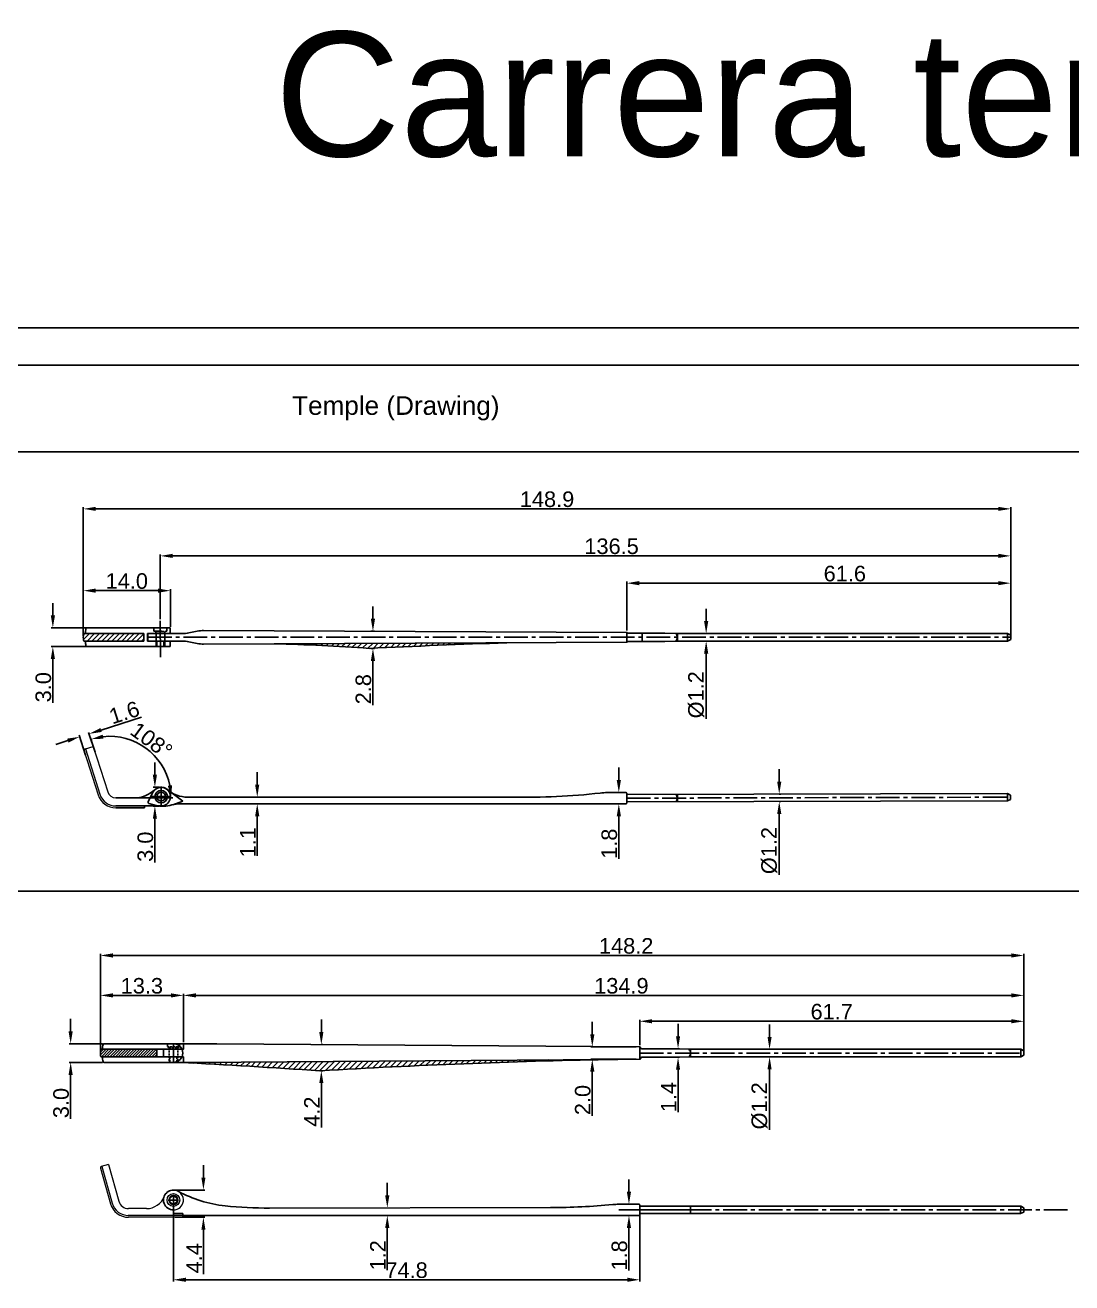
# Model space of a CAD drawing. Header units: millimetres. Extents: x 7018 to 13530, y 4187 to 5692.
# Drawn here: x 11785.6 to 11953.6, y 5095.6 to 5297.5 of the extents above; entities that cross this region are included whole.
import ezdxf

# ---------------------------------------------------------------- set-up
doc = ezdxf.new("R2010")
doc.units = ezdxf.units.MM
for name, pattern in [('CENTER2', [28.575, 19.05, -3.175, 3.175, -3.175]), ('HIDDEN', [9.525, 6.35, -3.175]), ('HIDDEN2', [0.1875, 0.125, -0.0625])]:
    doc.linetypes.add(name, pattern=pattern)
for name, color, linetype in [('Center Line', 2, 'CENTER2'), ('Dimension', 3, 'Continuous'), ('Hidden Line', 1, 'HIDDEN2')]:
    doc.layers.add(name, color=color, linetype=linetype)
doc.styles.get("Standard").update_dxf_attribs({"font": 'arial.ttf'})
doc.dimstyles.get("Standard").update_dxf_attribs({"dimtxt": 0.18, "dimasz": 0.18, "dimexe": 0.18, "dimexo": 0.0625, "dimgap": 0.09, "dimtad": 0, "dimtih": 1, "dimtoh": 1, "dimdec": 4, "dimzin": 0, "dimdsep": 46, "dimtxsty": 'Standard', "dimcen": 0.09, "dimadec": 0, "dimazin": 0, "dimtfac": 1, "dimtdec": 4, "dimtofl": 0, "dimtmove": 0, "dimatfit": 3, "dimfxl": 1, "dimtolj": 1, "dimtzin": 0, "dimarcsym": 0})
doc.dimstyles.new('Standard$0', dxfattribs={"dimtxt": 2.3, "dimasz": 2, "dimexe": 1, "dimexo": 1, "dimgap": 1, "dimtad": 1, "dimdec": 1, "dimzin": 0, "dimdsep": 46, "dimtxsty": 'Standard', "dimcen": 0, "dimclrd": 4, "dimclre": 4, "dimclrt": 4, "dimadec": 1, "dimazin": 0, "dimtfac": 1, "dimtdec": 1, "dimtofl": 0, "dimtmove": 0, "dimatfit": 0, "dimfxl": 1, "dimtfillclr": 256, "dimtolj": 1, "dimtzin": 0, "dimlwd": -1, "dimlwe": -1, "dimarcsym": 1})

# ---------------------------------------------------------------- blocks, each defined once
blk = doc.blocks.new('ET23T23T23')
at = {"color": 7, "lineweight": 20}
for p, q in [((-16.25, 5.32), (-14.64, -0.39)), ((-14.96, 5.89), (-16.11, 5.56)), ((-16.02, 5.59), (-14.35, -0.31)), ((-14.96, 5.89), (-13.29, -0.01)), ((-3.81, 0.2), (-3.81, 0.2)), ((-8.83, -1.17), (-11.75, -1.17)), ((-4.53, -1.4), (-4.53, -1.97)), ((-4.53, -1.97), (-3.03, -1.97)), ((-3.03, -1.97), (-3.03, -2.37)), ((-3.03, -2.27), (-11.8, -2.27)), ((-3.23, -2.57), (-11.75, -2.57))]:
    blk.add_line(p, q, dxfattribs=at)
for radius in [1.02, 0.7, 0.6]:
    blk.add_circle((-4.53, 0.2), radius, dxfattribs=at)
for centre, radius, start, end in [((-16.06, 5.37), 0.2, 105.8218, 195.8218), ((-8.83, 1.83), 3, 270, 339.3003), ((-4.53, 0.2), 1.6, 270, 159.3003), ((-11.75, 0.43), 3, 195.8218, 270), ((-11.75, 0.43), 2.7, 195.8218, 270), ((-11.75, 0.43), 1.6, 195.8218, 270), ((-3.23, -2.37), 0.2, 270, 360)]:
    blk.add_arc(centre, radius, start, end, dxfattribs=at)
blk = doc.blocks.new('*D3300')
at = {"layer": 'Defpoints', "color": 0, "transparency": 16777216}
for p in [(11810.99, 5141.74), (11810.99, 5133.98), (11945.89, 5132.48)]:
    blk.add_point(p, dxfattribs=at)
at = {"layer": 'Dimension', "color": 3, "transparency": 16777216}
for p, q in [((11810.99, 5134.23), (11810.99, 5141.99)), ((11943.89, 5141.74), (11812.99, 5141.74)), ((11945.89, 5132.73), (11945.89, 5141.99))]:
    blk.add_line(p, q, dxfattribs=at)
for points in [[(11812.99, 5142.07), (11812.99, 5141.4), (11810.99, 5141.74)], [(11943.89, 5142.07), (11943.89, 5141.4), (11945.89, 5141.74)]]:
    blk.add_solid(points, dxfattribs=at)
at = {"layer": 'Dimension', "transparency": 16777216, "insert": (11881.29, 5143.26), "char_height": 2.5, "attachment_point": 5}
blk.add_mtext('\\A1;134.9', dxfattribs=at)
blk = doc.blocks.new('*D3325')
at = {"layer": 'Defpoints', "color": 0, "transparency": 16777216}
for p in [(11945.89, 5148.15), (11797.66, 5132.48), (11945.89, 5132.83)]:
    blk.add_point(p, dxfattribs=at)
at = {"layer": 'Dimension', "color": 3, "transparency": 16777216}
for p, q in [((11797.66, 5132.73), (11797.66, 5148.4)), ((11799.66, 5148.15), (11943.89, 5148.15)), ((11945.89, 5133.08), (11945.89, 5148.4))]:
    blk.add_line(p, q, dxfattribs=at)
for points in [[(11799.66, 5148.48), (11799.66, 5147.81), (11797.66, 5148.15)], [(11943.89, 5148.48), (11943.89, 5147.81), (11945.89, 5148.15)]]:
    blk.add_solid(points, dxfattribs=at)
at = {"layer": 'Dimension', "transparency": 16777216, "insert": (11882.06, 5149.67), "char_height": 2.5, "attachment_point": 5}
blk.add_mtext('\\A1;148.2', dxfattribs=at)
blk = doc.blocks.new('*U3292')
at = {"layer": 'Center Line', "color": 0, "ltscale": 0.5, "transparency": 16777216}
for p, q in [((-0.82, 0), (-0.14, 0)), ((0, 0.14), (0, 0.82)), ((0.14, 0), (0.82, 0)), ((0, -0.82), (0, -0.14))]:
    blk.add_line(p, q, dxfattribs=at)
at = {"layer": 'Center Line', "color": 0, "linetype": 'Continuous', "ltscale": 0.5, "transparency": 16777216}
for p, q in [((-0.07, 0), (0.07, 0)), ((0, -0.07), (0, 0.07))]:
    blk.add_line(p, q, dxfattribs=at)
blk = doc.blocks.new('*D3326')
at = {"layer": 'Defpoints', "color": 0, "transparency": 16777216}
for p in [(11798.23, 5133.98), (11792.89, 5130.98), (11798.23, 5130.98)]:
    blk.add_point(p, dxfattribs=at)
at = {"layer": 'Dimension', "color": 3, "transparency": 16777216}
for p, q in [((11792.89, 5135.98), (11792.89, 5137.98)), ((11797.98, 5133.98), (11792.64, 5133.98)), ((11797.98, 5130.98), (11792.64, 5130.98)), ((11792.89, 5128.98), (11792.89, 5121.94))]:
    blk.add_line(p, q, dxfattribs=at)
for points in [[(11792.55, 5135.98), (11793.22, 5135.98), (11792.89, 5133.98)], [(11792.55, 5128.98), (11793.22, 5128.98), (11792.89, 5130.98)]]:
    blk.add_solid(points, dxfattribs=at)
at = {"layer": 'Dimension', "transparency": 16777216, "insert": (11791.36, 5124.46), "char_height": 2.5, "attachment_point": 5, "rotation": 90}
blk.add_mtext('\\A1;3.0', dxfattribs=at)
blk = doc.blocks.new('*D3327')
at = {"layer": 'Defpoints', "color": 0, "transparency": 16777216}
for p in [(11810.99, 5141.74), (11810.99, 5133.98), (11797.66, 5132.48)]:
    blk.add_point(p, dxfattribs=at)
at = {"layer": 'Dimension', "color": 3, "transparency": 16777216}
for p, q in [((11797.66, 5132.73), (11797.66, 5141.99)), ((11799.66, 5141.74), (11808.99, 5141.74)), ((11810.99, 5134.23), (11810.99, 5141.99))]:
    blk.add_line(p, q, dxfattribs=at)
for points in [[(11799.66, 5142.07), (11799.66, 5141.4), (11797.66, 5141.74)], [(11808.99, 5142.07), (11808.99, 5141.4), (11810.99, 5141.74)]]:
    blk.add_solid(points, dxfattribs=at)
at = {"layer": 'Dimension', "transparency": 16777216, "insert": (11804.32, 5143.26), "char_height": 2.5, "attachment_point": 5}
blk.add_mtext('\\A1;13.3', dxfattribs=at)
blk = doc.blocks.new('*D3328')
at = {"layer": 'Defpoints', "color": 0, "transparency": 16777216}
for p in [(11832.92, 5133.85), (11832.89, 5129.65), (11833.13, 5129.65)]:
    blk.add_point(p, dxfattribs=at)
at = {"layer": 'Dimension', "color": 3, "transparency": 16777216}
for p, q in [((11833.13, 5135.85), (11833.13, 5137.85)), ((11833.17, 5133.85), (11833.38, 5133.85)), ((11833.14, 5129.65), (11833.38, 5129.65)), ((11833.13, 5127.65), (11833.13, 5120.52))]:
    blk.add_line(p, q, dxfattribs=at)
for points in [[(11832.79, 5135.85), (11833.46, 5135.85), (11833.13, 5133.85)], [(11832.79, 5127.65), (11833.46, 5127.65), (11833.13, 5129.65)]]:
    blk.add_solid(points, dxfattribs=at)
at = {"layer": 'Dimension', "transparency": 16777216, "insert": (11831.62, 5123.08), "char_height": 2.5, "attachment_point": 5, "rotation": 90}
blk.add_mtext('\\A1;4.2', dxfattribs=at)
blk = doc.blocks.new('*D3329')
at = {"layer": 'Defpoints', "color": 0, "transparency": 16777216}
for p in [(11883.93, 5133.49), (11876.62, 5131.48), (11883.94, 5131.48)]:
    blk.add_point(p, dxfattribs=at)
at = {"layer": 'Dimension', "color": 3, "transparency": 16777216}
for p, q in [((11876.62, 5135.49), (11876.62, 5137.49)), ((11883.68, 5133.49), (11876.37, 5133.49)), ((11883.69, 5131.48), (11876.37, 5131.48)), ((11876.62, 5129.48), (11876.62, 5122.4))]:
    blk.add_line(p, q, dxfattribs=at)
for points in [[(11876.29, 5135.49), (11876.96, 5135.49), (11876.62, 5133.49)], [(11876.29, 5129.48), (11876.96, 5129.48), (11876.62, 5131.48)]]:
    blk.add_solid(points, dxfattribs=at)
at = {"layer": 'Dimension', "transparency": 16777216, "insert": (11875.1, 5124.94), "char_height": 2.5, "attachment_point": 5, "rotation": 90}
blk.add_mtext('\\A1;2.0', dxfattribs=at)
blk = doc.blocks.new('*D3330')
at = {"layer": 'Defpoints', "color": 0, "transparency": 16777216}
for p in [(11904.34, 5133.08), (11904.34, 5131.88), (11905.08, 5131.88)]:
    blk.add_point(p, dxfattribs=at)
at = {"layer": 'Dimension', "color": 3, "transparency": 16777216}
for p, q in [((11905.08, 5135.08), (11905.08, 5137.08)), ((11904.59, 5133.08), (11905.33, 5133.08)), ((11904.59, 5131.88), (11905.33, 5131.88)), ((11905.08, 5129.88), (11905.08, 5120.14))]:
    blk.add_line(p, q, dxfattribs=at)
for points in [[(11904.75, 5135.08), (11905.41, 5135.08), (11905.08, 5133.08)], [(11904.75, 5129.88), (11905.41, 5129.88), (11905.08, 5131.88)]]:
    blk.add_solid(points, dxfattribs=at)
at = {"layer": 'Dimension', "transparency": 16777216, "insert": (11903.48, 5124.01), "char_height": 2.5, "attachment_point": 5, "rotation": 90}
blk.add_mtext('\\A1;%%c1.2', dxfattribs=at)
blk = doc.blocks.new('*D3331')
at = {"layer": 'Defpoints', "color": 0, "transparency": 16777216}
for p in [(11888.41, 5133.16), (11888.41, 5131.81), (11890.39, 5131.81)]:
    blk.add_point(p, dxfattribs=at)
at = {"layer": 'Dimension', "color": 3, "transparency": 16777216}
for p, q in [((11890.39, 5135.16), (11890.39, 5137.16)), ((11888.66, 5133.16), (11890.64, 5133.16)), ((11888.66, 5131.81), (11890.64, 5131.81)), ((11890.39, 5129.81), (11890.39, 5123))]:
    blk.add_line(p, q, dxfattribs=at)
for points in [[(11890.06, 5135.16), (11890.72, 5135.16), (11890.39, 5133.16)], [(11890.06, 5129.81), (11890.72, 5129.81), (11890.39, 5131.81)]]:
    blk.add_solid(points, dxfattribs=at)
at = {"layer": 'Dimension', "transparency": 16777216, "insert": (11888.89, 5125.41), "char_height": 2.5, "attachment_point": 5, "rotation": 90}
blk.add_mtext('\\A1;1.4', dxfattribs=at)
blk = doc.blocks.new('*D3332')
at = {"layer": 'Defpoints', "color": 0, "transparency": 16777216}
for p in [(11945.89, 5137.58), (11884.23, 5133.49), (11945.89, 5132.83)]:
    blk.add_point(p, dxfattribs=at)
at = {"layer": 'Dimension', "color": 3, "transparency": 16777216}
for p, q in [((11884.23, 5133.74), (11884.23, 5137.83)), ((11945.89, 5133.08), (11945.89, 5137.83)), ((11886.23, 5137.58), (11943.89, 5137.58))]:
    blk.add_line(p, q, dxfattribs=at)
for points in [[(11886.23, 5137.92), (11886.23, 5137.25), (11884.23, 5137.58)], [(11943.89, 5137.92), (11943.89, 5137.25), (11945.89, 5137.58)]]:
    blk.add_solid(points, dxfattribs=at)
at = {"layer": 'Dimension', "transparency": 16777216, "insert": (11915.06, 5139.11), "char_height": 2.5, "attachment_point": 5}
blk.add_mtext('\\A1;61.7', dxfattribs=at)
blk = doc.blocks.new('*D3333')
at = {"layer": 'Defpoints', "color": 0, "transparency": 16777216}
for p in [(11809.39, 5110.5), (11809.39, 5106.12), (11814.2, 5106.12)]:
    blk.add_point(p, dxfattribs=at)
at = {"layer": 'Dimension', "color": 3, "transparency": 16777216}
for p, q in [((11814.2, 5112.5), (11814.2, 5114.5)), ((11809.64, 5110.5), (11814.45, 5110.5)), ((11809.64, 5106.12), (11814.45, 5106.12)), ((11814.2, 5104.12), (11814.2, 5096.98))]:
    blk.add_line(p, q, dxfattribs=at)
for points in [[(11813.87, 5112.5), (11814.53, 5112.5), (11814.2, 5110.5)], [(11813.87, 5104.12), (11814.53, 5104.12), (11814.2, 5106.12)]]:
    blk.add_solid(points, dxfattribs=at)
at = {"layer": 'Dimension', "transparency": 16777216, "insert": (11812.7, 5099.55), "char_height": 2.5, "attachment_point": 5, "rotation": 90}
blk.add_mtext('\\A1;4.4', dxfattribs=at)
blk = doc.blocks.new('*D3334')
at = {"layer": 'Defpoints', "color": 0, "transparency": 16777216}
for p in [(11843.72, 5107.63), (11843.72, 5106.42), (11843.72, 5106.42)]:
    blk.add_point(p, dxfattribs=at)
at = {"layer": 'Dimension', "color": 3, "transparency": 16777216}
for p, q in [((11843.72, 5109.63), (11843.72, 5111.63)), ((11843.72, 5104.42), (11843.72, 5097.63))]:
    blk.add_line(p, q, dxfattribs=at)
for points in [[(11843.38, 5109.63), (11844.05, 5109.63), (11843.72, 5107.63)], [(11843.38, 5104.42), (11844.05, 5104.42), (11843.72, 5106.42)]]:
    blk.add_solid(points, dxfattribs=at)
at = {"layer": 'Dimension', "transparency": 16777216, "insert": (11842.21, 5100.02), "char_height": 2.5, "attachment_point": 5, "rotation": 90}
blk.add_mtext('\\A1;1.2', dxfattribs=at)
blk = doc.blocks.new('*D3335')
at = {"layer": 'Defpoints', "color": 0, "transparency": 16777216}
for p in [(11882.51, 5108.21), (11882.5, 5106.41), (11882.51, 5106.41)]:
    blk.add_point(p, dxfattribs=at)
at = {"layer": 'Dimension', "color": 3, "transparency": 16777216}
for p, q in [((11882.51, 5110.21), (11882.51, 5112.21)), ((11882.75, 5106.41), (11882.76, 5106.41)), ((11882.51, 5104.41), (11882.51, 5097.59))]:
    blk.add_line(p, q, dxfattribs=at)
for points in [[(11882.17, 5110.21), (11882.84, 5110.21), (11882.51, 5108.21)], [(11882.17, 5104.41), (11882.84, 5104.41), (11882.51, 5106.41)]]:
    blk.add_solid(points, dxfattribs=at)
at = {"layer": 'Dimension', "transparency": 16777216, "insert": (11880.98, 5100), "char_height": 2.5, "attachment_point": 5, "rotation": 90}
blk.add_mtext('\\A1;1.8', dxfattribs=at)
blk = doc.blocks.new('*D3336')
at = {"layer": 'Defpoints', "color": 0, "transparency": 16777216}
for p in [(11809.39, 5108.9), (11884.23, 5106.71), (11884.23, 5096.09)]:
    blk.add_point(p, dxfattribs=at)
at = {"layer": 'Dimension', "color": 3, "transparency": 16777216}
for p, q in [((11809.39, 5108.65), (11809.39, 5095.84)), ((11884.23, 5106.46), (11884.23, 5095.84)), ((11811.39, 5096.09), (11882.23, 5096.09))]:
    blk.add_line(p, q, dxfattribs=at)
for points in [[(11811.39, 5096.43), (11811.39, 5095.76), (11809.39, 5096.09)], [(11882.23, 5096.43), (11882.23, 5095.76), (11884.23, 5096.09)]]:
    blk.add_solid(points, dxfattribs=at)
at = {"layer": 'Dimension', "transparency": 16777216, "insert": (11846.81, 5097.62), "char_height": 2.5, "attachment_point": 5}
blk.add_mtext('\\A1;74.8', dxfattribs=at)
blk = doc.blocks.new('*D3385')
at = {"layer": 'Defpoints', "color": 0, "transparency": 16777216}
for p in [(11943.79, 5207.9), (11882.16, 5200.05, -1.58), (11943.79, 5199.21, -1.58)]:
    blk.add_point(p, dxfattribs=at)
at = {"layer": 'Dimension', "color": 3, "transparency": 16777216}
for p, q in [((11882.16, 5200.3), (11882.16, 5208.15)), ((11884.16, 5207.9), (11941.79, 5207.9)), ((11943.79, 5199.46), (11943.79, 5208.15))]:
    blk.add_line(p, q, dxfattribs=at)
for points in [[(11884.16, 5208.24), (11884.16, 5207.57), (11882.16, 5207.9)], [(11941.79, 5208.24), (11941.79, 5207.57), (11943.79, 5207.9)]]:
    blk.add_solid(points, dxfattribs=at)
at = {"layer": 'Dimension', "transparency": 16777216, "insert": (11917.16, 5209.43), "char_height": 2.5, "attachment_point": 5}
blk.add_mtext('\\A1;61.6', dxfattribs=at)
blk = doc.blocks.new('*D3387')
at = {"layer": 'Defpoints', "color": 0, "transparency": 16777216}
for p in [(11807.28, 5212.28), (11807.28, 5201.87, -418.93), (11943.79, 5199.21, -293.95)]:
    blk.add_point(p, dxfattribs=at)
at = {"layer": 'Dimension', "color": 3, "transparency": 16777216}
for p, q in [((11807.28, 5202.12), (11807.28, 5212.53)), ((11943.79, 5199.46), (11943.79, 5212.53)), ((11941.79, 5212.28), (11809.28, 5212.28))]:
    blk.add_line(p, q, dxfattribs=at)
for points in [[(11809.28, 5212.62), (11809.28, 5211.95), (11807.28, 5212.28)], [(11941.79, 5212.62), (11941.79, 5211.95), (11943.79, 5212.28)]]:
    blk.add_solid(points, dxfattribs=at)
at = {"layer": 'Dimension', "transparency": 16777216, "insert": (11879.72, 5213.81), "char_height": 2.5, "attachment_point": 5}
blk.add_mtext('\\A1;136.5', dxfattribs=at)
blk = doc.blocks.new('*D3386')
at = {"layer": 'Defpoints', "color": 0, "transparency": 16777216}
for p in [(11891.87, 5198.61), (11891.91, 5199.81), (11894.9, 5198.61)]:
    blk.add_point(p, dxfattribs=at)
at = {"layer": 'Dimension', "color": 3, "transparency": 16777216}
for p, q in [((11894.9, 5201.81), (11894.9, 5203.81)), ((11892.12, 5198.61), (11895.15, 5198.61)), ((11892.16, 5199.81), (11895.15, 5199.81)), ((11894.9, 5196.61), (11894.9, 5186.12))]:
    blk.add_line(p, q, dxfattribs=at)
for points in [[(11894.57, 5201.81), (11895.24, 5201.81), (11894.9, 5199.81)], [(11894.57, 5196.61), (11895.24, 5196.61), (11894.9, 5198.61)]]:
    blk.add_solid(points, dxfattribs=at)
at = {"layer": 'Dimension', "transparency": 16777216, "insert": (11893.31, 5189.99), "char_height": 2.5, "attachment_point": 5, "rotation": 90}
blk.add_mtext('\\A1;%%c1.2', dxfattribs=at)
blk = doc.blocks.new('*D3388')
at = {"layer": 'Defpoints', "color": 0, "transparency": 16777216}
for p in [(11943.79, 5219.83), (11794.92, 5199.22, 293.95), (11943.79, 5199.21, 293.95)]:
    blk.add_point(p, dxfattribs=at)
at = {"layer": 'Dimension', "color": 3, "transparency": 16777216}
for p, q in [((11794.92, 5199.47), (11794.92, 5220.08)), ((11796.92, 5219.83), (11941.79, 5219.83)), ((11943.79, 5199.46), (11943.79, 5220.08))]:
    blk.add_line(p, q, dxfattribs=at)
for points in [[(11796.92, 5220.16), (11796.92, 5219.5), (11794.92, 5219.83)], [(11941.79, 5220.16), (11941.79, 5219.5), (11943.79, 5219.83)]]:
    blk.add_solid(points, dxfattribs=at)
at = {"layer": 'Dimension', "transparency": 16777216, "insert": (11869.36, 5221.36), "char_height": 2.5, "attachment_point": 5}
blk.add_mtext('\\A1;148.9', dxfattribs=at)
blk = doc.blocks.new('*U3383')
at = {"layer": 'Center Line', "color": 0, "ltscale": 3, "transparency": 16777216}
for p, q in [((-0.82, 0), (-0.14, 0)), ((0, 0.14), (0, 0.82)), ((0.14, 0), (0.82, 0)), ((0, -0.82), (0, -0.14))]:
    blk.add_line(p, q, dxfattribs=at)
at = {"layer": 'Center Line', "color": 0, "linetype": 'Continuous', "ltscale": 3, "transparency": 16777216}
for p, q in [((-0.07, 0), (0.07, 0)), ((0, -0.07), (0, 0.07))]:
    blk.add_line(p, q, dxfattribs=at)
blk = doc.blocks.new('*U3384')
at = {"layer": 'Center Line', "color": 0, "ltscale": 3, "transparency": 16777216}
for p, q in [((-1.62, 0), (-0.3, 0)), ((0, 0.3), (0, 1.62)), ((0.3, 0), (1.62, 0)), ((0, -1.62), (0, -0.3))]:
    blk.add_line(p, q, dxfattribs=at)
at = {"layer": 'Center Line', "color": 0, "linetype": 'Continuous', "ltscale": 3, "transparency": 16777216}
for p, q in [((-0.15, 0), (0.15, 0)), ((0, -0.15), (0, 0.15))]:
    blk.add_line(p, q, dxfattribs=at)
blk = doc.blocks.new('*D3389')
at = {"layer": 'Defpoints', "color": 0, "transparency": 16777216}
for p in [(11819.19, 5173.56, 295.53), (11819.19, 5172.49, 295.53), (11822.84, 5172.49)]:
    blk.add_point(p, dxfattribs=at)
at = {"layer": 'Dimension', "color": 3, "transparency": 16777216}
for p, q in [((11822.84, 5175.56), (11822.84, 5177.56)), ((11819.44, 5173.56), (11823.09, 5173.56)), ((11819.44, 5172.49), (11823.09, 5172.49)), ((11822.84, 5170.49), (11822.84, 5164.15))]:
    blk.add_line(p, q, dxfattribs=at)
for points in [[(11822.5, 5175.56), (11823.17, 5175.56), (11822.84, 5173.56)], [(11822.5, 5170.49), (11823.17, 5170.49), (11822.84, 5172.49)]]:
    blk.add_solid(points, dxfattribs=at)
at = {"layer": 'Dimension', "transparency": 16777216, "insert": (11821.33, 5166.32), "char_height": 2.5, "attachment_point": 5, "rotation": 90}
blk.add_mtext('\\A1;1.1', dxfattribs=at)
blk = doc.blocks.new('*D3390')
at = {"layer": 'Defpoints', "color": 0, "transparency": 16777216}
for p in [(11881.44, 5174.29, 295.53), (11880.88, 5172.49), (11881.45, 5172.49, 295.53)]:
    blk.add_point(p, dxfattribs=at)
at = {"layer": 'Dimension', "color": 3, "transparency": 16777216}
for p, q in [((11880.88, 5176.29), (11880.88, 5178.29)), ((11881.19, 5174.29), (11880.63, 5174.29)), ((11881.2, 5172.49), (11880.63, 5172.49)), ((11880.88, 5170.49), (11880.88, 5163.67))]:
    blk.add_line(p, q, dxfattribs=at)
for points in [[(11880.55, 5176.29), (11881.22, 5176.29), (11880.88, 5174.29)], [(11880.55, 5170.49), (11881.22, 5170.49), (11880.88, 5172.49)]]:
    blk.add_solid(points, dxfattribs=at)
at = {"layer": 'Dimension', "transparency": 16777216, "insert": (11879.36, 5166.08), "char_height": 2.5, "attachment_point": 5, "rotation": 90}
blk.add_mtext('\\A1;1.8', dxfattribs=at)
blk = doc.blocks.new('*D3391')
at = {"layer": 'Defpoints', "color": 0, "transparency": 16777216}
for p in [(11906.37, 5174.05, 295.53), (11906.37, 5172.85, 295.53), (11906.63, 5172.85)]:
    blk.add_point(p, dxfattribs=at)
at = {"layer": 'Dimension', "color": 3, "transparency": 16777216}
for p, q in [((11906.63, 5176.05), (11906.63, 5178.05)), ((11906.62, 5174.05), (11906.88, 5174.05)), ((11906.62, 5172.85), (11906.88, 5172.85)), ((11906.63, 5170.85), (11906.63, 5161.1))]:
    blk.add_line(p, q, dxfattribs=at)
for points in [[(11906.3, 5176.05), (11906.97, 5176.05), (11906.63, 5174.05)], [(11906.3, 5170.85), (11906.97, 5170.85), (11906.63, 5172.85)]]:
    blk.add_solid(points, dxfattribs=at)
at = {"layer": 'Dimension', "transparency": 16777216, "insert": (11905.04, 5164.98), "char_height": 2.5, "attachment_point": 5, "rotation": 90}
blk.add_mtext('\\A1;%%c1.2', dxfattribs=at)
blk = doc.blocks.new('*D3392')
at = {"layer": 'Defpoints', "color": 0, "transparency": 16777216}
for p in [(11807.42, 5175.14, 295.53), (11806.41, 5172.12), (11807.42, 5172.12, 295.53)]:
    blk.add_point(p, dxfattribs=at)
at = {"layer": 'Dimension', "color": 3, "transparency": 16777216}
for p, q in [((11806.41, 5177.14), (11806.41, 5179.14)), ((11807.17, 5175.14), (11806.16, 5175.14)), ((11807.17, 5172.12), (11806.16, 5172.12)), ((11806.41, 5170.12), (11806.41, 5163.08))]:
    blk.add_line(p, q, dxfattribs=at)
for points in [[(11806.08, 5177.14), (11806.74, 5177.14), (11806.41, 5175.14)], [(11806.08, 5170.12), (11806.74, 5170.12), (11806.41, 5172.12)]]:
    blk.add_solid(points, dxfattribs=at)
at = {"layer": 'Dimension', "transparency": 16777216, "insert": (11804.88, 5165.6), "char_height": 2.5, "attachment_point": 5, "rotation": 90}
blk.add_mtext('\\A1;3.0', dxfattribs=at)
blk = doc.blocks.new('*D3393')
at = {"layer": 'Defpoints', "color": 0, "transparency": 16777216}
for p in [(11795.86, 5183.72), (11795.36, 5180.03, 295.53), (11796.88, 5180.52, 295.53)]:
    blk.add_point(p, dxfattribs=at)
at = {"layer": 'Dimension', "color": 3, "transparency": 16777216}
for p, q in [((11797.77, 5184.33), (11804.26, 5186.4)), ((11792.43, 5182.63), (11790.53, 5182.02)), ((11795.28, 5180.27), (11794.26, 5183.48)), ((11796.81, 5180.76), (11795.78, 5183.96))]:
    blk.add_line(p, q, dxfattribs=at)
for points in [[(11797.66, 5184.65), (11797.87, 5184.02), (11795.86, 5183.72)], [(11792.33, 5182.95), (11792.53, 5182.31), (11794.34, 5183.24)]]:
    blk.add_solid(points, dxfattribs=at)
at = {"layer": 'Dimension', "transparency": 16777216, "insert": (11801.5, 5187.13), "char_height": 2.5, "attachment_point": 5, "rotation": 17.7021}
blk.add_mtext('\\A1;1.6', dxfattribs=at)
blk = doc.blocks.new('*D3394')
at = {"layer": 'Defpoints', "color": 0, "transparency": 16777216}
for p in [(11796.51, 5181.69, 295.53), (11807.15, 5179.23), (11798.83, 5174.41, 295.53), (11800.17, 5173.44, 295.53), (11803.04, 5173.44, 295.53)]:
    blk.add_point(p, dxfattribs=at)
at = {"layer": 'Dimension', "color": 3, "transparency": 16777216}
for p, q in [((11796.43, 5181.92), (11796.06, 5183.09)), ((11803.29, 5173.44), (11809.28, 5173.44))]:
    blk.add_line(p, q, dxfattribs=at)
blk.add_arc((11799.14, 5173.44), 9.88, 11.6145, 96.0876, dxfattribs=at)
for points in [[(11798.16, 5182.94), (11798.03, 5183.59), (11796.14, 5182.85)], [(11809.16, 5175.46), (11808.49, 5175.39), (11809.03, 5173.44)]]:
    blk.add_solid(points, dxfattribs=at)
at = {"layer": 'Dimension', "transparency": 16777216, "insert": (11805.87, 5182.65), "char_height": 2.5, "attachment_point": 5, "rotation": 323.851}
blk.add_mtext('\\A1;108°', dxfattribs=at)
blk = doc.blocks.new('*D3395')
at = {"layer": 'Defpoints', "color": 0, "transparency": 16777216}
for p in [(11794.92, 5206.7), (11808.89, 5200.62), (11794.92, 5199.22)]:
    blk.add_point(p, dxfattribs=at)
at = {"layer": 'Dimension', "color": 3, "transparency": 16777216}
for p, q in [((11794.92, 5199.47), (11794.92, 5206.95)), ((11806.89, 5206.7), (11796.92, 5206.7)), ((11808.89, 5200.87), (11808.89, 5206.95))]:
    blk.add_line(p, q, dxfattribs=at)
for points in [[(11796.92, 5207.04), (11796.92, 5206.37), (11794.92, 5206.7)], [(11806.89, 5207.04), (11806.89, 5206.37), (11808.89, 5206.7)]]:
    blk.add_solid(points, dxfattribs=at)
at = {"layer": 'Dimension', "transparency": 16777216, "insert": (11801.9, 5208.23), "char_height": 2.5, "attachment_point": 5}
blk.add_mtext('\\A1;14.0', dxfattribs=at)
blk = doc.blocks.new('*D3396')
at = {"layer": 'Defpoints', "color": 0, "transparency": 16777216}
for p in [(11796.13, 5200.72), (11790.03, 5197.72), (11796.13, 5197.72)]:
    blk.add_point(p, dxfattribs=at)
at = {"layer": 'Dimension', "color": 3, "transparency": 16777216}
for p, q in [((11790.03, 5202.72), (11790.03, 5204.72)), ((11795.88, 5200.72), (11789.78, 5200.72)), ((11795.88, 5197.72), (11789.78, 5197.72)), ((11790.03, 5195.72), (11790.03, 5188.68))]:
    blk.add_line(p, q, dxfattribs=at)
for points in [[(11789.7, 5202.72), (11790.37, 5202.72), (11790.03, 5200.72)], [(11789.7, 5195.72), (11790.37, 5195.72), (11790.03, 5197.72)]]:
    blk.add_solid(points, dxfattribs=at)
at = {"layer": 'Dimension', "transparency": 16777216, "insert": (11788.51, 5191.2), "char_height": 2.5, "attachment_point": 5, "rotation": 90}
blk.add_mtext('\\A1;3.0', dxfattribs=at)
blk = doc.blocks.new('*D3397')
at = {"layer": 'Defpoints', "color": 0, "transparency": 16777216}
for p in [(11840.84, 5200.18), (11840.82, 5197.43), (11841.41, 5197.43)]:
    blk.add_point(p, dxfattribs=at)
at = {"layer": 'Dimension', "color": 3, "transparency": 16777216}
for p, q in [((11841.41, 5202.18), (11841.41, 5204.18)), ((11841.09, 5200.18), (11841.66, 5200.18)), ((11841.07, 5197.43), (11841.66, 5197.43)), ((11841.41, 5195.43), (11841.41, 5188.33))]:
    blk.add_line(p, q, dxfattribs=at)
for points in [[(11841.08, 5202.18), (11841.75, 5202.18), (11841.41, 5200.18)], [(11841.08, 5195.43), (11841.75, 5195.43), (11841.41, 5197.43)]]:
    blk.add_solid(points, dxfattribs=at)
at = {"layer": 'Dimension', "transparency": 16777216, "insert": (11839.89, 5190.88), "char_height": 2.5, "attachment_point": 5, "rotation": 90}
blk.add_mtext('\\A1;2.8', dxfattribs=at)

msp = doc.modelspace()

# ---------------------------------------------------------------- hatches: boundary and pattern name
at = {"ltscale": 2}
h = msp.add_hatch(dxfattribs=at)
h.set_pattern_fill('ANSI31', color=6, scale=4.5)
h.set_pattern_definition([(45, (9061.2768, 5664.64833), (-0.39774756, 0.39774756), [])])
h.paths.add_polyline_path([(11795.118, 5199.83, 0.3576176), (11794.971, 5199.71, 0.0988283), (11794.971, 5198.731, 0.3576176), (11795.118, 5198.61), (11804.613, 5198.61), (11804.613, 5199.83)])
h = msp.add_hatch()
h.set_pattern_fill('ANSI31', color=6, scale=5)
h.set_pattern_definition([(45, (9061.2768, 5664.6483), (-0.44194174, 0.44194174), [])])
h.paths.add_polyline_path([(11840.82, 5197.429, -0.0047158), (11862.889, 5198.332), (11825.559, 5198.177, -0.0124116)])
h = msp.add_hatch(dxfattribs=at)
h.set_pattern_fill('ANSI31', color=6, scale=0.1)
h.set_pattern_definition([(45, (9179.7178, 10018.12768), (-0.224506403, 0.224506403), [])])
h.paths.add_polyline_path([(11797.854, 5133.095, 0.3576176), (11797.707, 5132.974, 0.0988283), (11797.707, 5131.995, 0.3576176), (11797.854, 5131.875), (11806.712, 5131.875), (11806.712, 5133.095)])
h = msp.add_hatch(dxfattribs=at)
h.set_pattern_fill('ANSI31', color=6, scale=0.2)
h.set_pattern_definition([(45, (9179.7178, 10018.1277), (-0.449012806, 0.449012806), [])])
h.paths.add_polyline_path([(11812.892, 5130.98), (11810.412, 5130.983), (11810.412, 5130.969, -0.0062724), (11811.414, 5130.929, -0.0032956), (11832.888, 5129.646, 0.0312672), (11833.013, 5129.646, -0.0098229), (11878.982, 5131.446, -0.0019738), (11879.771, 5131.458), (11879.342, 5131.459)])

# ---------------------------------------------------------------- linework, layer by layer
for p, q in [((12115.615, 5242.873), (11706.359, 5242.873)), ((11718.916, 5228.984), (12115.354, 5228.984)), ((11808.887, 5200.72), (11795.496, 5200.72)), ((11807.338, 5200.72), (11807.288, 5200.72)), ((11808.887, 5199.83), (11808.887, 5200.72)), ((11811.844, 5199.912), (11813.197, 5200.189)), ((11814.235, 5200.29), (11882.155, 5200.009)), ((11804.613, 5199.83), (11795.118, 5199.83)), ((11804.613, 5198.605), (11795.118, 5198.61)), ((11804.613, 5199.83), (11804.613, 5198.605)), ((11808.887, 5199.83), (11805.225, 5199.83)), ((11805.225, 5199.83, 309.936), (11805.225, 5198.604, 309.936)), ((11808.887, 5198.602), (11805.225, 5198.604)), ((11810.941, 5199.81), (11805.303, 5199.81)), ((11805.303, 5199.81), (11805.303, 5198.61)), ((11810.842, 5198.61), (11805.303, 5198.61)), ((11808.887, 5197.72), (11808.887, 5198.61)), ((11811.844, 5198.509), (11813.197, 5198.232)), ((11814.235, 5198.131), (11882.155, 5198.411)), ((11882.155, 5200.009), (11882.161, 5198.411)), ((11888.29, 5199.885), (11882.421, 5199.885)), ((11888.29, 5198.535), (11882.421, 5198.535)), ((11890.29, 5199.81), (11888.29, 5199.885)), ((11890.29, 5198.61), (11888.29, 5198.535)), ((11900.702, 5199.81), (11890.29, 5199.81)), ((11890.29, 5198.61), (11890.29, 5199.81)), ((11900.702, 5198.61), (11890.29, 5198.61)), ((11943.288, 5199.81), (11900.702, 5199.81)), ((11943.288, 5198.61), (11900.702, 5198.61)), ((11943.288, 5199.81), (11943.288, 5198.61)), ((11943.288, 5199.81), (11943.788, 5199.56)), ((11943.288, 5198.61), (11943.788, 5198.86)), ((11943.788, 5199.56), (11943.788, 5198.86)), ((11795.496, 5197.72), (11808.887, 5197.72)), ((11807.42, 5172.139, 1.579), (11800.163, 5172.139, 1.579)), ((11803.037, 5173.439, 1.579), (11800.166, 5173.439, 1.579)), ((11804.744, 5171.839, 1.579), (11804.744, 5172.139, 1.579)), ((11804.744, 5171.839, 1.579), (11800.166, 5171.839, 1.579)), ((11719.686, 5158.482), (12116.124, 5158.482)), ((11810.987, 5133.985), (11798.232, 5133.985)), ((11809.387, 5133.985), (11809.387, 5130.985)), ((11884.232, 5133.487), (11816.338, 5133.966)), ((11806.712, 5133.095), (11806.712, 5131.875)), ((11809.387, 5133.085), (11807.787, 5133.085)), ((11807.787, 5133.085), (11807.787, 5131.885)), ((11809.387, 5131.885), (11807.787, 5131.885)), ((11884.232, 5133.487), (11884.232, 5131.483)), ((11890.39, 5133.16), (11884.581, 5133.16)), ((11890.39, 5131.81), (11884.581, 5131.81)), ((11892.39, 5133.085), (11890.39, 5133.16)), ((11892.39, 5131.885), (11890.39, 5131.81)), ((11902.803, 5133.085), (11892.39, 5133.085)), ((11892.39, 5131.885), (11892.39, 5133.085)), ((11902.803, 5131.885), (11892.39, 5131.885)), ((11945.388, 5133.085), (11902.803, 5133.085)), ((11945.388, 5131.885), (11902.803, 5131.885)), ((11945.388, 5133.085), (11945.388, 5131.885)), ((11945.388, 5133.085), (11945.888, 5132.835)), ((11945.888, 5132.135), (11945.388, 5131.885)), ((11945.888, 5132.835), (11945.888, 5132.135)), ((11798.232, 5130.985), (11810.987, 5130.985)), ((11809.387, 5130.985), (11812.892, 5130.98)), ((11812.892, 5130.98), (11879.342, 5131.459)), ((11879.342, 5131.459), (11880.701, 5131.464)), ((11884.232, 5131.483), (11880.701, 5131.464)), ((11869.94, 5107.681), (11824.822, 5107.59)), ((11884.132, 5108.206), (11880.881, 5108.211)), ((11884.232, 5108.106), (11884.232, 5106.506)), ((11884.232, 5107.906), (11945.389, 5107.906)), ((11892.39, 5107.906), (11892.39, 5106.706)), ((11945.389, 5107.906), (11945.387, 5106.706)), ((11945.389, 5107.906), (11945.889, 5107.656)), ((11945.889, 5107.656), (11945.888, 5106.956)), ((11809.384, 5107.296), (11809.383, 5106.723)), ((11809.383, 5106.723), (11810.883, 5106.72)), ((11810.883, 5106.72), (11810.882, 5106.419)), ((11810.882, 5106.419), (11874.642, 5106.419)), ((11874.642, 5106.419), (11884.132, 5106.406)), ((11880.867, 5107.306), (11894.108, 5107.306)), ((11884.232, 5106.706), (11945.387, 5106.706)), ((11945.888, 5106.956), (11945.387, 5106.706))]:
    msp.add_line(p, q)
at = {"lineweight": 20}
for p, q in [((11795.068, 5180.944, 1.579), (11797.308, 5173.927, 1.579)), ((11795.262, 5181.322, 1.579), (11797.594, 5174.018, 1.579)), ((11795.27, 5181.324, 1.579), (11796.511, 5181.686, 1.579)), ((11796.511, 5181.686, 1.579), (11798.832, 5174.413, 1.579))]:
    msp.add_line(p, q, dxfattribs=at)
at = {"ltscale": 1000}
for p, q in [((11805.317, 5172.82, 1.579), (11806.096, 5174.343, 1.579)), ((11809.196, 5174.213, 1.579), (11810.904, 5172.926, 1.579)), ((11882.044, 5174.293, 1.579), (11879.011, 5174.286, 1.579)), ((11882.144, 5174.194, 1.579), (11882.148, 5172.594, 1.579)), ((11882.146, 5173.987, 1.579), (11943.279, 5174.145, 1.579)), ((11890.281, 5174.008, 1.579), (11890.281, 5172.808, 1.579)), ((11943.278, 5174.146, 1.579), (11943.281, 5172.946, 1.579)), ((11943.278, 5174.146, 1.579), (11943.779, 5173.897, 1.579)), ((11805.445, 5172.535, 1.579), (11806.611, 5172.232, 1.579)), ((11810.904, 5172.926, 1.579), (11809.275, 5172.339, 1.579)), ((11868.407, 5172.487, 1.579), (11810.481, 5172.487, 1.579)), ((11863.897, 5173.566, 1.579), (11811.666, 5173.561, 1.579)), ((11872.779, 5172.47, 1.579), (11882.049, 5172.493, 1.579)), ((11943.281, 5172.946, 1.579), (11882.148, 5172.787, 1.579)), ((11943.281, 5172.946, 1.579), (11943.78, 5173.197, 1.579)), ((11943.779, 5173.897, 1.579), (11943.78, 5173.197, 1.579))]:
    msp.add_line(p, q, dxfattribs=at)
msp.add_lwpolyline([(12119.653, 4951.873), (12119.653, 5248.873), (11699.653, 5248.873), (11699.653, 4951.873)], close=True)
for points in [[(11810.987, 5133.985), (11810.987, 5133.095), (11810.387, 5133.095), (11797.854, 5133.095)], [(11810.987, 5130.985), (11810.987, 5131.875), (11810.387, 5131.875), (11797.854, 5131.875)]]:
    msp.add_lwpolyline(points)
msp.add_lwpolyline([(11832.889, 5129.646), (11832.889, 5129.646, 0.0312672), (11833.014, 5129.646)], format="xyb")
for centre, radius in [((11807.42, 5173.639, 1.579), 1), ((11809.387, 5108.896), 0.7)]:
    msp.add_circle(centre, radius)
msp.add_circle((11807.42, 5173.639, 1.579), 0.7, dxfattribs=at)
msp.add_circle((11807.42, 5173.639, 1.579), 0.7, dxfattribs=at)
for centre, radius, start, end in [((11802.798, 5199.221), 7.575, 169.52432, 175.38108), ((11795.496, 5200.57), 0.15, 90, 169.52432), ((11814.199, 5195.29), 5, 89.58761, 101.5604), ((11797.423, 5199.22), 2.5, 168.71177, 191.28823), ((11795.118, 5199.68), 0.15, 90, 168.71177), ((11795.118, 5198.76), 0.15, 191.28823, 270), ((11802.798, 5199.22), 7.575, 184.61892, 190.47568), ((11810.842, 5204.81), 5, 270, 281.5604), ((11810.842, 5193.61), 5, 78.4396, 90), ((11814.199, 5203.131), 5, 258.4396, 270.41239), ((11818.114, 4890.453), 307.815, 85.76966, 88.61405), ((11899.706, 4027.955), 1170.956, 91.801787, 92.882556), ((11882.154, 5199.859), 0.15, 40.17218, 89.76352), ((11882.154, 5198.561), 0.15, 270.23648, 319.82782), ((11882.421, 5200.085), 0.2, 220.17218, 270), ((11882.421, 5198.335), 0.2, 90, 139.82782), ((11889.442, 5199.189), 0.848, 1.46695, 48.19776), ((11889.442, 5199.232), 0.848, 311.80224, 358.53305), ((11795.496, 5197.87), 0.15, 190.47568, 270), ((11803.037, 5178.439, 1.579), 5, 270, 312.39947), ((11807.42, 5173.639, 1.579), 1.5, 270, 132.39947), ((11805.533, 5132.485), 7.575, 169.52432, 175.38108), ((11798.232, 5133.835), 0.15, 90, 169.52432), ((11810.691, 4333.986), 800, 89.595546, 90.093331), ((11809.387, 5132.485), 1.5, 270, 90), ((11800.158, 5132.485), 2.5, 168.71177, 191.28823), ((11797.854, 5132.945), 0.15, 90, 168.71177), ((11797.854, 5132.025), 0.15, 191.28823, 270), ((11805.533, 5132.485), 7.575, 184.61892, 190.47568), ((11884.231, 5133.335), 0.152, 4.36509, 89.35133), ((11884.231, 5131.633), 0.15, 270.40445, 353.87761), ((11884.582, 5131.608), 0.202, 90.22637, 177.44209), ((11884.581, 5133.36), 0.2, 183.76684, 270), ((11891.542, 5132.463), 0.848, 1.46695, 48.19776), ((11891.542, 5132.506), 0.848, 311.80224, 358.53305), ((11798.232, 5131.135), 0.15, 190.47568, 270), ((11724.863, 3501.354), 1631.871, 86.204435, 86.996345), ((11901.807, 3960.713), 1170.956, 91.11684, 93.368014), ((11809.387, 5108.896), 1.6, 61.39273, 269.88206), ((11819.73, 5127.859), 20, 241.39273, 264.11939), ((11824.969, 5178.724), 71.133, 264.11939, 269.88206), ((11869.94, 5210.681), 103, 270, 275.54912), ((11880.867, 5098.211), 10, 89.92232, 95.54912), ((11884.132, 5108.106), 0.1, 0, 89.92232), ((11884.132, 5106.506), 0.1, 269.92232, 0)]:
    msp.add_arc(centre, radius, start, end)
at = {"lineweight": 20}
for centre, radius, start, end in [((11795.354, 5181.036, 1.579), 0.3, 106.253, 197.70208), ((11800.166, 5174.839, 1.579), 2.7, 197.70208, 270), ((11800.166, 5174.839, 1.579), 1.4, 197.70208, 270), ((11800.166, 5174.839, 1.579), 3, 197.70208, 270)]:
    msp.add_arc(centre, radius, start, end, dxfattribs=at)
at = {"ltscale": 1000}
for centre, radius, start, end in [((11807.42, 5173.639, 1.579), 1.5, 49.21814, 151.99777), ((11807.42, 5173.639, 1.579), 1.5, 49.21814, 82.79068), ((11811.666, 5178.561, 1.579), 5, 229.21814, 270), ((11866.1, 5276.543, 1.579), 103, 268.76742, 276.57387), ((11879.037, 5164.286, 1.579), 10, 90.14799, 96.57387), ((11882.044, 5174.193, 1.579), 0.1, 0.14799, 90.14799), ((11889.433, 5173.387, 1.579), 0.848, 1.46695, 47.06592), ((11805.495, 5172.729, 1.579), 0.2, 152.93345, 255.41065), ((11807.733, 5177.288, 1.579), 5.18, 257.4868, 285.66523), ((11810.481, 5167.487, 1.579), 5, 90, 105.66523), ((11872.737, 5533.664, 1.579), 361.204, 269.31321, 270.40179), ((11882.048, 5172.593, 1.579), 0.1, 270.14799, 0.14799), ((11889.433, 5173.43, 1.579), 0.848, 312.79885, 358.53305)]:
    msp.add_arc(centre, radius, start, end, dxfattribs=at)
at = {"layer": 'Center Line', "ltscale": 2}
msp.add_line((11807.278, 5201.87, -124.977), (11807.315, 5196.004, 293.952), dxfattribs=at)
at = {"layer": 'Center Line', "ltscale": 0.2}
for p, q in [((11805.303, 5199.21), (11943.788, 5199.21)), ((11882.146, 5173.394, 1.579), (11943.779, 5173.547, 1.579)), ((11884.232, 5132.485), (11945.888, 5132.485)), ((11952.893, 5107.294), (11884.232, 5107.31))]:
    msp.add_line(p, q, dxfattribs=at)
at = {"layer": 'Hidden Line', "linetype": 'HIDDEN', "ltscale": 0.2}
for p, q in [((11806.264, 5200.72), (11806.264, 5200.22)), ((11806.264, 5200.22), (11808.314, 5200.22)), ((11806.264, 5200.22), (11806.564, 5200.12)), ((11808.314, 5200.22), (11808.014, 5200.12)), ((11808.314, 5200.72), (11808.314, 5200.22)), ((11806.564, 5200.12), (11806.564, 5199.83)), ((11806.564, 5200.12), (11808.014, 5200.12)), ((11806.589, 5198.61), (11806.589, 5199.81)), ((11806.589, 5198.61), (11806.589, 5197.72)), ((11806.734, 5198.61), (11806.734, 5197.72)), ((11807.844, 5198.61), (11807.844, 5197.72)), ((11807.989, 5198.61), (11807.989, 5199.81)), ((11807.989, 5198.61), (11807.989, 5197.72)), ((11808.014, 5200.12), (11808.014, 5199.83)), ((11884.645, 5199.885), (11884.645, 5198.535)), ((11808.41, 5133.485), (11808.69, 5133.385))]:
    msp.add_line(p, q, dxfattribs=at)
at = {"layer": 'Hidden Line', "linetype": 'HIDDEN', "ltscale": 0.05}
for p, q in [((11808.41, 5133.985), (11808.41, 5133.485)), ((11810.365, 5133.985), (11810.365, 5133.485)), ((11808.41, 5133.485), (11810.365, 5133.485)), ((11808.69, 5133.385), (11808.69, 5130.985)), ((11808.69, 5133.385), (11810.085, 5133.385)), ((11808.835, 5131.875), (11808.835, 5130.985)), ((11809.945, 5131.875), (11809.945, 5130.985)), ((11810.365, 5133.485), (11810.085, 5133.385)), ((11810.085, 5133.385), (11810.085, 5130.985))]:
    msp.add_line(p, q, dxfattribs=at)

# ---------------------------------------------------------------- block references
at = {"lineweight": -2}
msp.add_blockref('ET23T23T23', (11813.918, 5108.693), dxfattribs=at)
at = {"layer": 'Center Line', "ltscale": 3}
for name in ['*U3384', '*U3383']:
    msp.add_blockref(name, (11807.42, 5173.639, 1.579), dxfattribs=at)
at = {"layer": 'Center Line', "ltscale": 0.5}
msp.add_blockref('*U3292', (11809.387, 5108.896), dxfattribs=at)

# ---------------------------------------------------------------- texts
at = {"attachment_point": 5}
for s, insert, char_height, width in [('Carrera temple ', (11918.788, 5283.389), 20, 726.18125), ('Temple (Drawing)', (11845.084, 5235.966), 2.99966, 46.92869)]:
    msp.add_mtext(s, dxfattribs=dict(at, insert=insert, char_height=char_height, width=width))

# ---------------------------------------------------------------- dimensions: what is measured, and where the dimension line sits
at = {"layer": 'Dimension'}
for base, p1, p2, picture, middle in [((11943.788, 5219.831, -293.952), (11794.923, 5199.22), (11943.788, 5199.21), '*D3388', (11869.355, 5221.358, -293.952)), ((11794.923, 5206.702), (11808.887, 5200.621), (11794.923, 5199.22), '*D3395', (11801.905, 5208.229)), ((11810.987, 5141.736), (11797.658, 5132.485), (11810.987, 5133.985), '*D3327', (11804.323, 5143.263)), ((11945.888, 5137.582), (11884.232, 5133.487), (11945.888, 5132.835), '*D3332', (11915.06, 5139.108)), ((11884.232, 5096.093), (11809.387, 5108.896), (11884.232, 5106.706), '*D3336', (11846.81, 5097.619))]:
    dim = msp.add_linear_dim(base=base, p1=p1, p2=p2, dimstyle='Standard$0', override={"dimtxt": 2.5, "dimexe": 0.25, "dimexo": 0.25, "dimgap": 0.25, "dimclrd": 3, "dimclre": 3, "dimclrt": 256, "dimadec": 2, "dimtdec": 2, "dimatfit": 3}, dxfattribs=at)
    dim.commit()
    dim.dimension.update_dxf_attribs({"geometry": picture, "text_midpoint": middle})
for base, p1, p2, picture, middle in [((11807.278, 5212.283, 293.952), (11943.788, 5199.21), (11807.278, 5201.87, -124.977), '*D3387', (11879.716, 5212.283, 293.952)), ((11943.788, 5207.903, 1.579), (11882.158, 5200.054, 0), (11943.788, 5199.21), '*D3385', (11917.156, 5207.903, 1.579)), ((11945.888, 5148.148), (11797.658, 5132.485), (11945.888, 5132.835), '*D3325', (11882.058, 5148.148)), ((11810.987, 5141.736), (11945.888, 5132.485), (11810.987, 5133.985), '*D3300', (11881.292, 5141.736))]:
    dim = msp.add_linear_dim(base=base, p1=p1, p2=p2, dimstyle='Standard$0', override={"dimtxt": 2.5, "dimexe": 0.25, "dimexo": 0.25, "dimgap": 0.25, "dimclrd": 3, "dimclre": 3, "dimclrt": 256, "dimadec": 2, "dimtdec": 2, "dimatfit": 3}, dxfattribs=at)
    dim.commit()
    dim.dimension.update_dxf_attribs({"geometry": picture, "text_midpoint": middle, "dimtype": 160})
for base, p1, p2, override, picture, middle in [((11790.034, 5197.72), (11796.127, 5200.72), (11796.127, 5197.72), {"dimtxt": 2.5, "dimexe": 0.25, "dimexo": 0.25, "dimgap": 0.25, "dimclrd": 3, "dimclre": 3, "dimclrt": 256, "dimadec": 2, "dimtdec": 2, "dimatfit": 3}, '*D3396', (11788.507, 5191.2)), ((11841.415, 5197.429), (11840.835, 5200.18), (11840.82, 5197.429), {"dimtxt": 2.5, "dimexe": 0.25, "dimexo": 0.25, "dimgap": 0.25, "dimclrd": 3, "dimclre": 3, "dimclrt": 256, "dimadec": 2, "dimtdec": 2, "dimatfit": 3}, '*D3397', (11839.888, 5190.879)), ((11806.409, 5172.118, -293.952), (11807.42, 5175.139, 1.579), (11807.42, 5172.118, 1.579), {"dimtxt": 2.5, "dimexe": 0.25, "dimexo": 0.25, "dimgap": 0.25, "dimclrd": 3, "dimclre": 3, "dimclrt": 256, "dimadec": 2, "dimtdec": 2, "dimatfit": 3}, '*D3392', (11804.881, 5165.597, -293.952)), ((11880.883, 5172.492, -293.952), (11881.442, 5174.292, 1.579), (11881.446, 5172.492, 1.579), {"dimtxt": 2.5, "dimexe": 0.25, "dimexo": 0.25, "dimgap": 0.25, "dimtad": 3, "dimclrd": 3, "dimclre": 3, "dimclrt": 256, "dimadec": 2, "dimtdec": 2, "dimatfit": 3}, '*D3390', (11879.357, 5166.081, -293.952)), ((11906.635, 5172.85, -293.952), (11906.366, 5174.05, 1.579), (11906.369, 5172.85, 1.579), {"dimtxt": 2.5, "dimexe": 0.25, "dimexo": 0.25, "dimgap": 0.25, "dimpost": '%%c<>', "dimclrd": 3, "dimclre": 3, "dimclrt": 256, "dimadec": 2, "dimtdec": 2, "dimatfit": 3}, '*D3391', (11905.038, 5164.977, -293.952)), ((11822.836, 5172.487, -293.952), (11819.189, 5173.562, 1.579), (11819.189, 5172.487, 1.579), {"dimtxt": 2.5, "dimexe": 0.25, "dimexo": 0.25, "dimgap": 0.25, "dimclrd": 3, "dimclre": 3, "dimclrt": 256, "dimadec": 2, "dimtdec": 2, "dimatfit": 3}, '*D3389', (11821.33, 5166.32, -293.952)), ((11792.886, 5130.985), (11798.232, 5133.985), (11798.232, 5130.985), {"dimtxt": 2.5, "dimexe": 0.25, "dimexo": 0.25, "dimgap": 0.25, "dimclrd": 3, "dimclre": 3, "dimclrt": 256, "dimadec": 2, "dimtdec": 2, "dimatfit": 3}, '*D3326', (11791.359, 5124.464)), ((11833.127, 5129.646), (11832.917, 5133.849), (11832.888, 5129.646), {"dimtxt": 2.5, "dimexe": 0.25, "dimexo": 0.25, "dimgap": 0.25, "dimclrd": 3, "dimclre": 3, "dimclrt": 256, "dimadec": 2, "dimtdec": 2, "dimatfit": 3}, '*D3328', (11831.622, 5123.083)), ((11890.390150565, 5131.809521847), (11888.410257279, 5133.159521847), (11888.410257279, 5131.809521847), {"dimtxt": 2.5, "dimexe": 0.25, "dimexo": 0.25, "dimgap": 0.25, "dimclrd": 3, "dimclre": 3, "dimclrt": 256, "dimadec": 2, "dimtdec": 2, "dimatfit": 3}, '*D3331', (11888.885034603, 5125.406554589)), ((11905.081, 5131.885), (11904.345, 5133.085), (11904.345, 5131.885), {"dimtxt": 2.5, "dimexe": 0.25, "dimexo": 0.25, "dimgap": 0.25, "dimpost": '%%c<>', "dimclrd": 3, "dimclre": 3, "dimclrt": 256, "dimadec": 2, "dimtdec": 2, "dimatfit": 3}, '*D3330', (11903.484, 5124.012)), ((11814.202, 5106.122), (11809.387, 5110.496), (11809.387, 5106.122), {"dimtxt": 2.5, "dimexe": 0.25, "dimexo": 0.25, "dimgap": 0.25, "dimclrd": 3, "dimclre": 3, "dimclrt": 256, "dimadec": 2, "dimtdec": 2, "dimatfit": 3}, '*D3333', (11812.702, 5099.551)), ((11843.715, 5106.419), (11843.715, 5107.628), (11843.715, 5106.419), {"dimtxt": 2.5, "dimexe": 0.25, "dimexo": 0.25, "dimgap": 0.25, "dimclrd": 3, "dimclre": 3, "dimclrt": 256, "dimadec": 2, "dimtdec": 2, "dimatfit": 3}, '*D3334', (11842.21, 5100.024)), ((11882.506, 5106.408), (11882.506, 5108.208), (11882.504, 5106.408), {"dimtxt": 2.5, "dimexe": 0.25, "dimexo": 0.25, "dimgap": 0.25, "dimclrd": 3, "dimclre": 3, "dimclrt": 256, "dimadec": 2, "dimtdec": 2, "dimatfit": 3}, '*D3335', (11880.98, 5099.998))]:
    dim = msp.add_linear_dim(base=base, p1=p1, p2=p2, angle=90, dimstyle='Standard$0', override=override, dxfattribs=at)
    dim.commit()
    dim.dimension.update_dxf_attribs({"geometry": picture, "text_midpoint": middle})
for base, p1, p2, override, picture, middle in [((11894.905, 5198.61), (11891.914, 5199.81), (11891.873, 5198.61), {"dimtxt": 2.5, "dimexe": 0.25, "dimexo": 0.25, "dimgap": 0.25, "dimpost": '%%c<>', "dimclrd": 3, "dimclre": 3, "dimclrt": 256, "dimadec": 2, "dimtdec": 2, "dimatfit": 3}, '*D3386', (11894.905, 5189.992)), ((11876.624, 5131.481), (11883.933, 5133.489), (11883.943, 5131.481), {"dimtxt": 2.5, "dimexe": 0.25, "dimexo": 0.25, "dimgap": 0.25, "dimclrd": 3, "dimclre": 3, "dimclrt": 256, "dimadec": 2, "dimtdec": 2, "dimatfit": 3}, '*D3329', (11876.624, 5124.938))]:
    dim = msp.add_linear_dim(base=base, p1=p1, p2=p2, angle=90, dimstyle='Standard$0', override=override, dxfattribs=at)
    dim.commit()
    dim.dimension.update_dxf_attribs({"geometry": picture, "text_midpoint": middle, "dimtype": 160})
dim = msp.add_aligned_dim(p1=(11795.36, 5180.031, 1.579), p2=(11796.884, 5180.517, 1.579), distance=3.367, dimstyle='Standard$0', override={"dimtxt": 2.5, "dimexe": 0.25, "dimexo": 0.25, "dimgap": 0.25, "dimclrd": 3, "dimclre": 3, "dimclrt": 256, "dimadec": 2, "dimtdec": 2, "dimatfit": 3}, dxfattribs=at)
dim.commit()
dim.dimension.update_dxf_attribs({"geometry": '*D3393', "text_midpoint": (11801.5, 5187.127, -293.952)})
dim = msp.add_angular_dim_2l(base=(11807.149, 5179.234), line1=((11803.037, 5173.439, 1.579), (11800.166, 5173.439, 1.579)), line2=((11796.511, 5181.686, 1.579), (11798.832, 5174.413, 1.579)), dimstyle='Standard', override={"dimtxt": 2.5, "dimasz": 2, "dimexe": 0.25, "dimexo": 0.25, "dimgap": 0.25, "dimtad": 1, "dimtih": 0, "dimtoh": 0, "dimdec": 1, "dimcen": 0, "dimclrd": 3, "dimclre": 3, "dimclrt": 256, "dimtdec": 2, "dimtfillclr": 256, "dimlwd": 65535, "dimlwe": 65535, "dimarcsym": 1}, dxfattribs=at)
dim.commit()
dim.dimension.update_dxf_attribs({"geometry": '*D3394', "text_midpoint": (11805.873, 5182.652, -293.952)})

doc.saveas('drawing.dxf')
